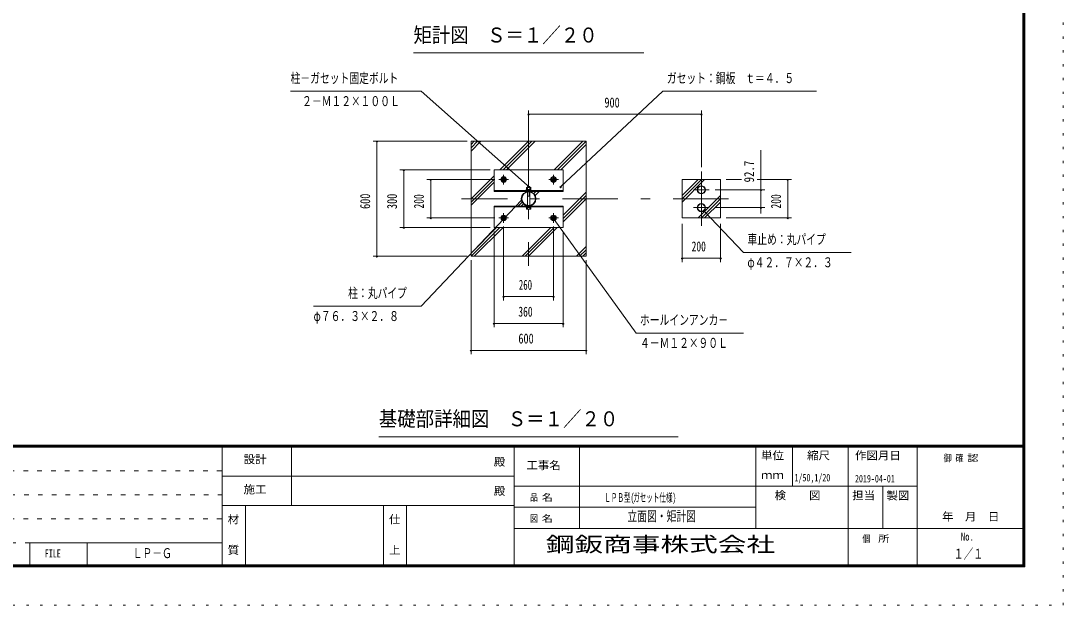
# Model space of a CAD drawing. Units: millimetres, scale not verified, with parts at other scales. Extents: x -25778 to 25782, y -10500 to 10500.
# Drawn here: x 12208 to 25782, y -10500 to -2887 of the extents above; entities that cross this region are included whole.
import ezdxf
from ezdxf.enums import TextEntityAlignment as Align

# ---------------------------------------------------------------- set-up
doc = ezdxf.new("R2010")
doc.units = ezdxf.units.MM
doc.header["$LTSCALE"] = 60
for name, pattern in [('USER1', [3, 1, -2]), ('USER3', [24, 12, -5, 2, -5]), ('USER4', [3, 0.5, -2.5])]:
    doc.linetypes.add(name, pattern=pattern)
doc.layers.add('0-1_0-F', color=7, linetype='Continuous')
for name, color, linetype, lineweight in [('0-6_2-0BOLD', 7, 'Continuous', 18), ('0-8_2-2CENTER', 3, 'USER3', 18), ('0-9_2-4THIN', 4, 'Continuous', 18), ('0-A_2-5DIM', 3, 'Continuous', 18), ('0-B_2-6HATCH', 2, 'Continuous', 18), ('0-C_F-F', 5, 'Continuous', 18), ('0-D_F-E_J_ADD', 5, 'USER4', 18)]:
    doc.layers.add(name, color=color, linetype=linetype, lineweight=lineweight)
doc.styles.add('ＭＳ ゴシック', font='')
doc.styles.get('ＭＳ ゴシック').set_extended_font_data('MS Gothic')

msp = doc.modelspace()

# ---------------------------------------------------------------- linework, layer by layer
at = {"layer": '0-6_2-0BOLD'}
for p, q in [((18370.2, -5098.44), (19270.2, -5098.44)), ((18788.95, -5090.44), (18788.95, -5098.44)), ((18789.7, -5082.94), (18789.7, -5090.44)), ((18805.2, -5057.94), (18805.2, -5049.69)), ((18805.2, -5292.16), (18805.2, -5117.97)), ((18805.76, -5082.94), (18805.76, -5060.47)), ((18812.7, -5090.44), (18820.2, -5082.94)), ((18827.7, -5082.94), (18820.2, -5090.44)), ((18834.63, -5082.94), (18834.63, -5060.47)), ((18835.2, -5057.94), (18835.2, -5049.69)), ((18835.2, -5117.97), (18835.2, -5292.16)), ((18835.2, -5169.7), (18805.2, -5169.7)), ((19270.2, -5311.69), (18370.2, -5311.69)), ((18788.95, -5319.69), (18788.95, -5311.69)), ((18791.33, -5337.17), (18791.33, -5319.69)), ((18805.76, -5337.17), (18805.76, -5319.69)), ((18834.63, -5319.69), (18834.63, -5337.17))]:
    msp.add_line(p, q, dxfattribs=at)
for points in [[(18070.2, -4455.07), (19570.2, -4455.07), (19570.2, -5955.07), (18070.2, -5955.07)], [(18370.2, -4829.69), (19270.2, -4829.69), (19270.2, -5109.69), (18370.2, -5109.69)], [(18470.2, -4940.63), (18470.2, -4969.5), (18495.2, -4983.94), (18520.2, -4969.5), (18520.2, -4940.63), (18495.2, -4926.2)], [(19120.2, -4969.5), (19120.2, -4940.63), (19145.2, -4926.2), (19170.2, -4940.63), (19170.2, -4969.5), (19145.2, -4983.94)], [(20820.19, -5455.07), (20820.19, -4955.07), (21320.19, -4955.07), (21320.19, -5455.07)], [(18835.19, -5049.69), (18830.2, -5044.69), (18810.2, -5044.69), (18805.2, -5049.69)], [(19270.2, -5300.44), (19270.2, -5580.44), (18370.2, -5580.44), (18370.2, -5300.44)], [(18470.2, -5440.63), (18470.2, -5469.5), (18495.2, -5483.94), (18520.2, -5469.5), (18520.2, -5440.63), (18495.2, -5426.2)], [(19120.2, -5440.63), (19120.2, -5469.5), (19145.2, -5483.94), (19170.2, -5469.5), (19170.2, -5440.63), (19145.2, -5426.2)]]:
    msp.add_lwpolyline(points, close=True, dxfattribs=at)
for points in [[(18788.95, -5090.44), (18851.45, -5090.44), (18851.45, -5098.44)], [(18850.7, -5090.44), (18850.7, -5082.94), (18789.7, -5082.94)], [(18844.7, -5057.94), (18795.7, -5057.94), (18791.33, -5060.47), (18791.33, -5082.94)], [(18844.7, -5057.94), (18849.07, -5060.47), (18849.07, -5082.94)], [(18788.95, -5319.69), (18851.45, -5319.69), (18851.45, -5311.69)], [(18849.07, -5319.69), (18849.07, -5337.17), (18844.7, -5339.69), (18795.7, -5339.69), (18791.33, -5337.17)]]:
    msp.add_lwpolyline(points, dxfattribs=at)
for centre, radius in [((18495.2, -4955.07), 36.25), ((18495.2, -4955.07), 24.5), ((18495.2, -4955.07), 11), ((19145.2, -4955.07), 36.25), ((19145.2, -4955.07), 24.5), ((19145.2, -4955.07), 11), ((18820.2, -5205.07), 95.38), ((18820.2, -5205.07), 88.38), ((21070.19, -5089.19), 53.38), ((21070.19, -5089.19), 47.62), ((21070.19, -5320.94), 53.38), ((21070.19, -5320.94), 47.62), ((18495.2, -5455.07), 36.25), ((19145.2, -5455.07), 36.25), ((18495.2, -5455.07), 24.5), ((18495.2, -5455.07), 11), ((19145.2, -5455.07), 24.5), ((19145.2, -5455.07), 11)]:
    msp.add_circle(centre, radius, dxfattribs=at)
for centre, radius, start, end in [((18798.55, -5069.52), 11.58, 51.45377, 90), ((18820.2, -5100.49), 42.55, 70.16867, 109.82912), ((18841.85, -5069.53), 11.59, 90, 128.53143), ((18798.55, -5328.11), 11.58, 270, 308.54623), ((18820.2, -5297.14), 42.55, 250.17088, 289.83133), ((18841.85, -5328.11), 11.59, 231.46857, 270)]:
    msp.add_arc(centre, radius, start, end, dxfattribs=at)
at = {"layer": '0-8_2-2CENTER'}
for p, q in [((18820.2, -4330.07), (18820.2, -6080.07)), ((21070.19, -4851.52), (21070.19, -5558.62)), ((18432.7, -4955.07), (18557.7, -4955.07)), ((18495.2, -4892.57), (18495.2, -5017.57)), ((19082.7, -4955.07), (19207.7, -4955.07)), ((19145.2, -5017.57), (19145.2, -4892.57)), ((21173.57, -5089.19), (20966.82, -5089.19)), ((21423.75, -5205.07), (17945.2, -5205.07)), ((18495.2, -5517.57), (18495.2, -5392.57)), ((19145.2, -5392.57), (19145.2, -5517.57)), ((20966.82, -5320.94), (21173.57, -5320.94)), ((18432.7, -5455.07), (18557.7, -5455.07)), ((19207.7, -5455.07), (19082.7, -5455.07))]:
    msp.add_line(p, q, dxfattribs=at)
at = {"layer": '0-9_2-4THIN'}
for p, q in [((18809.2, -5045.69), (18809.2, -5057.94)), ((18831.2, -5057.94), (18831.2, -5045.69))]:
    msp.add_line(p, q, dxfattribs=at)
for points in [[(18805.2, -5176.62), (18809.2, -5169.7), (18809.2, -5117.38)], [(18831.2, -5117.38), (18831.2, -5169.7), (18835.2, -5176.62)]]:
    msp.add_lwpolyline(points, dxfattribs=at)
for centre in [(18495.2, -4955.07), (19145.2, -4955.07), (18495.2, -5455.07), (19145.2, -5455.07)]:
    msp.add_circle(centre, 15, dxfattribs=at)
at = {"layer": '0-A_2-5DIM'}
for p, q in [((17320.2, -3305.07), (20320.2, -3305.07)), ((18820.2, -4055.07), (18820.2, -4455.07)), ((21070.19, -4055.07), (21070.19, -4795.31)), ((18830.2, -4105.07), (18810.2, -4105.07)), ((21070.19, -4105.07), (18820.2, -4105.07)), ((21080.19, -4105.07), (21060.19, -4105.07)), ((16795.2, -4455.07), (18020.2, -4455.07)), ((16855.2, -4455.07), (16835.2, -4455.07)), ((16845.2, -5955.07), (16845.2, -4455.07)), ((21845.19, -5397.28), (21845.19, -4574.19)), ((18320.2, -4830.07), (17145.2, -4830.07)), ((17205.2, -4830.07), (17185.2, -4830.07)), ((17195.2, -4830.07), (17195.2, -5580.07)), ((17495.2, -4955.07), (18382.7, -4955.07)), ((17555.2, -4955.07), (17535.2, -4955.07)), ((17545.2, -5455.07), (17545.2, -4955.07)), ((21592.3, -4955.07), (21395.19, -4955.07)), ((22245.19, -4955.07), (21795.19, -4955.07)), ((22205.19, -4955.07), (22185.19, -4955.07)), ((22195.19, -5455.07), (22195.19, -4955.07)), ((18852.12, -5064.6), (18832.12, -5064.6)), ((19247.84, -5051.23), (19227.84, -5051.23)), ((21895.19, -5089.19), (21248.57, -5089.19)), ((21855.19, -5089.19), (21835.19, -5089.19)), ((18738.86, -5222.74), (18718.86, -5222.74)), ((21112.77, -5360.51), (21092.77, -5360.51)), ((21102.77, -5360.51), (21620.2, -5905.07)), ((21248.57, -5320.94), (21895.19, -5320.94)), ((21855.19, -5320.94), (21835.19, -5320.94)), ((18382.7, -5455.07), (17495.2, -5455.07)), ((17555.2, -5455.07), (17535.2, -5455.07)), ((19161.82, -5474.8), (19141.82, -5474.8)), ((20820.19, -6030.07), (20820.19, -5530.07)), ((21320.19, -5530.07), (21320.19, -6030.07)), ((22245.19, -5455.07), (21395.19, -5455.07)), ((22205.19, -5455.07), (22185.19, -5455.07)), ((17145.2, -5580.07), (18320.2, -5580.07)), ((17205.2, -5580.07), (17185.2, -5580.07)), ((18370.2, -5630.44), (18370.2, -6880.07)), ((18495.2, -6530.07), (18495.2, -5567.57)), ((19145.2, -5567.57), (19145.2, -6530.07)), ((19270.2, -6880.07), (19270.2, -5630.44)), ((18020.2, -5955.07), (16795.2, -5955.07)), ((16855.2, -5955.07), (16835.2, -5955.07)), ((21620.2, -5905.07), (23020.2, -5905.07)), ((18070.2, -6005.07), (18070.2, -7230.07)), ((19570.2, -7230.07), (19570.2, -6005.07)), ((20830.19, -5980.07), (20810.19, -5980.07)), ((21320.19, -5980.07), (20820.19, -5980.07)), ((21330.19, -5980.07), (21310.19, -5980.07)), ((18505.2, -6480.07), (18485.2, -6480.07)), ((19145.2, -6480.07), (18495.2, -6480.07)), ((19155.2, -6480.07), (19135.2, -6480.07)), ((18380.2, -6830.07), (18360.2, -6830.07)), ((18370.2, -6830.07), (19270.2, -6830.07)), ((19280.2, -6830.07), (19260.2, -6830.07)), ((18080.2, -7180.07), (18060.2, -7180.07)), ((18070.2, -7180.07), (19570.2, -7180.07)), ((19580.2, -7180.07), (19560.2, -7180.07)), ((20770.2, -8305.07), (16870.2, -8305.07))]:
    msp.add_line(p, q, dxfattribs=at)
for points in [[(18842.12, -5064.6), (17420.2, -3805.07), (15720.2, -3805.07)], [(19237.84, -5051.23), (20570.2, -3805.07), (22570.2, -3805.07)], [(16020.2, -6605.07), (17420.19, -6605.07), (18728.86, -5222.74)], [(19151.82, -5474.8), (20220.2, -6955.07), (21620.2, -6955.07)]]:
    msp.add_lwpolyline(points, dxfattribs=at)
for centre in [(18820.2, -4105.07), (21070.19, -4105.07), (16845.2, -4455.07), (17195.2, -4830.07), (17545.2, -4955.07), (22195.19, -4955.07), (18842.12, -5064.6), (19237.84, -5051.23), (21845.19, -5089.19), (18728.86, -5222.74), (21102.77, -5360.51), (21845.19, -5320.94), (17545.2, -5455.07), (19151.82, -5474.8), (22195.19, -5455.07), (17195.2, -5580.07), (16845.2, -5955.07), (20820.19, -5980.07), (21320.19, -5980.07), (18495.2, -6480.07), (19145.2, -6480.07), (18370.2, -6830.07), (19270.2, -6830.07), (18070.2, -7180.07), (19570.2, -7180.07)]:
    msp.add_arc(centre, 10, 180, 0, dxfattribs=at)
at = {"layer": '0-B_2-6HATCH'}
for p, q in [((18070.2, -4583.28), (18198.41, -4455.07)), ((18155.98, -4455.07), (18070.2, -4540.86)), ((18070.2, -4498.43), (18113.56, -4455.07)), ((18820.67, -4455.07), (18446.04, -4829.69)), ((18488.47, -4829.69), (18863.09, -4455.07)), ((18905.52, -4455.07), (18530.89, -4829.69)), ((19153.15, -4829.69), (19527.77, -4455.07)), ((19570.2, -4455.07), (19195.57, -4829.69)), ((19238, -4829.69), (19570.2, -4497.49)), ((18370.2, -4905.54), (18070.2, -5205.53)), ((18070.2, -5247.96), (18370.2, -4947.96)), ((18370.2, -4990.39), (18070.2, -5290.39)), ((20820.19, -5247.5), (21112.62, -4955.07)), ((21070.19, -4955.07), (20820.19, -5205.07)), ((20820.19, -5162.64), (21027.77, -4955.07)), ((18863, -5119.84), (18873.15, -5109.69)), ((18915.57, -5109.69), (18887.64, -5137.63)), ((18905.43, -5162.27), (18958, -5109.69)), ((19570.2, -5119.75), (19270.2, -5419.75)), ((18682.4, -5300.44), (18734.97, -5247.87)), ((18752.76, -5272.51), (18724.82, -5300.44)), ((18767.25, -5300.44), (18777.39, -5290.3)), ((19270.2, -5462.17), (19570.2, -5162.18)), ((19570.2, -5204.6), (19270.2, -5504.6)), ((21320.19, -5162.64), (21027.77, -5455.07)), ((21070.19, -5455.07), (21320.19, -5205.07)), ((21320.19, -5247.5), (21112.62, -5455.07)), ((18070.2, -5955.07), (18444.82, -5580.44)), ((18402.4, -5580.44), (18070.2, -5912.64)), ((18112.63, -5955.07), (18487.25, -5580.44)), ((19109.5, -5580.44), (18734.88, -5955.07)), ((18777.31, -5955.07), (19151.93, -5580.44)), ((19194.36, -5580.44), (18819.73, -5955.07)), ((19441.99, -5955.07), (19570.2, -5826.85)), ((19570.2, -5869.28), (19484.41, -5955.07)), ((19526.84, -5955.07), (19570.2, -5911.71))]:
    msp.add_line(p, q, dxfattribs=at)
at = {"layer": '0-C_F-F'}
for p, q in [((-3393.39, -8415), (25256.61, -8415)), ((25256.61, -8417.5), (-3393.39, -8417.5)), ((-3393.39, -8420), (25256.61, -8420)), ((25256.61, -8422.5), (-3393.39, -8422.5)), ((-3393.39, -8425), (25256.61, -8425)), ((25256.61, -8427.5), (-3393.39, -8427.5)), ((-3393.39, -8430), (25256.61, -8430)), ((25256.61, -8432.5), (-3393.39, -8432.5)), ((-3393.39, -8435), (25256.61, -8435)), ((25256.61, -8437.5), (-3393.39, -8437.5)), ((-3393.39, -8440), (25256.61, -8440)), ((14831.61, -8440), (14831.61, -10000)), ((15731.61, -9200), (15731.61, -8440)), ((18631.61, -8440), (18631.61, -10000)), ((19481.61, -9500), (19481.61, -8440)), ((21781.61, -9500), (21781.61, -8440)), ((22256.61, -8440), (22256.61, -8950)), ((22981.61, -10000), (22981.61, -8440)), ((23881.61, -8440), (23881.61, -10000)), ((18631.61, -8820), (14831.61, -8820)), ((23881.61, -8950), (18631.61, -8950)), ((23431.61, -8950), (23431.61, -9500)), ((14831.61, -9200), (18631.61, -9200)), ((15131.61, -10000), (15131.61, -9200)), ((16931.61, -10000), (16931.61, -9200)), ((17231.61, -9200), (17231.61, -10000)), ((18631.61, -9225), (21781.61, -9225)), ((25281.61, -9500), (18631.61, -9500)), ((13073.61, -10000), (13073.61, -9688))]:
    msp.add_line(p, q, dxfattribs=at)
at = {"layer": '0-C_F-F', "color": 6, "linetype": 'USER1'}
for p, q in [((-3418.39, -8752), (14831.61, -8752)), ((14831.61, -9064), (-3418.39, -9064)), ((-3418.39, -9376), (14831.61, -9376)), ((12323.61, -9688), (-3418.39, -9688))]:
    msp.add_line(p, q, dxfattribs=at)
at = {"layer": '0-C_F-F'}
for points in [[(-3418.39, 10100), (-3418.39, -10000), (25281.61, -10000), (25281.61, 10100)], [(-3415.89, 10097.5), (25279.11, 10097.5), (25279.11, -9997.5), (-3415.89, -9997.5)], [(-3413.39, 10095), (-3413.39, -9995), (25276.61, -9995), (25276.61, 10095)], [(-3410.89, 10092.5), (25274.11, 10092.5), (25274.11, -9992.5), (-3410.89, -9992.5)], [(-3408.39, 10090), (25271.61, 10090), (25271.61, -9990), (-3408.39, -9990)], [(-3405.89, 10087.5), (25269.11, 10087.5), (25269.11, -9987.5), (-3405.89, -9987.5)], [(-3403.39, 10085), (25266.61, 10085), (25266.61, -9985), (-3403.39, -9985)], [(-3400.89, 10082.5), (-3400.89, -9982.5), (25264.11, -9982.5), (25264.11, 10082.5)], [(-3398.39, 10080), (-3398.39, -9980), (25261.61, -9980), (25261.61, 10080)], [(-3395.89, 10077.5), (-3395.89, -9977.5), (25259.11, -9977.5), (25259.11, 10077.5)], [(-3393.39, 10075), (25256.61, 10075), (25256.61, -9975), (-3393.39, -9975)]]:
    msp.add_lwpolyline(points, close=True, dxfattribs=at)
msp.add_lwpolyline([(14831.61, -9688), (12323.61, -9688), (12323.61, -10000)], dxfattribs=at)
at = {"layer": '0-D_F-E_J_ADD'}
msp.add_lwpolyline([(-3918.39, 10500), (-3918.39, -10500), (25781.61, -10500), (25781.61, 10500)], close=True, dxfattribs=at)

# ---------------------------------------------------------------- texts
at = {"layer": '0-1_0-F', "style": 'ＭＳ ゴシック'}
for s, height, width, p in [('1/50,1/20', 97.68, 0.65, (22282.79, -8916.7)), ('2019-04-01', 97.68, 0.65, (23070.9, -8930.02)), ('ＬＰＢ型(', 110.7, 0.55, (19806.61, -9187.5)), ('ガセット仕様)', 110.7, 0.55, (20182.38, -9187.5)), ('立面図・矩計図', 130.2, 0.7, (20106.61, -9444.74)), ('ＬＰ－Ｇ', 130.2, 0.7, (13663.2, -9926.24)), ('１／１', 130.2, 0.7, (24356.61, -9934.49))]:
    msp.add_text(s, height=height, dxfattribs=dict(at, width=width)).set_placement(p, align=Align.BOTTOM_LEFT)
at = {"layer": '0-A_2-5DIM', "color": 7, "style": 'ＭＳ ゴシック'}
for s, height, width, p in [('矩計図\u3000Ｓ＝１／２０', 195.4, 0.9, (17320.2, -3228.42)), ('柱－ガセット固定ボルト', 130.2, 0.7, (15720.2, -3737.3)), ('ガセット：鋼板\u3000ｔ＝４．５', 130.2, 0.7, (20620.2, -3737.3)), ('２－Ｍ１２×１００Ｌ', 130.2, 0.7, (15870.2, -4037.3)), ('900', 130.2, 0.75, (19807.57, -4055.07)), ('車止め：丸パイプ', 130.2, 0.7, (21670.2, -5837.3)), ('200', 130.2, 0.7, (20942.93, -5930.07)), ('φ４２．７×２．３', 130.2, 0.7, (21670.2, -6137.3)), ('柱：丸パイプ', 130.2, 0.7, (16470.2, -6537.3)), ('260', 130.2, 0.65, (18692.92, -6430.07)), ('360', 130.2, 0.7, (18686.48, -6780.07)), ('φ７６．３×２．８', 130.2, 0.7, (16020.2, -6837.3)), ('ホールインアンカ－', 130.2, 0.7, (20270.2, -6887.3)), ('600', 130.2, 0.75, (18687.34, -7130.07)), ('４－Ｍ１２×９０Ｌ', 130.2, 0.7, (20270.2, -7187.3)), ('基礎部詳細図\u3000Ｓ＝１／２０', 195.4, 0.9, (16870.2, -8228.42)), ('鋼鈑商事株式会社', 195.4, 1.4, (19044.83, -9863.48))]:
    msp.add_text(s, height=height, dxfattribs=dict(at, width=width)).set_placement(p, align=Align.BOTTOM_LEFT)
for s, width, p in [('92.7', 0.8, (21795.19, -4992.35)), ('600', 0.75, (16795.2, -5337.93)), ('300', 0.75, (17145.2, -5339.17)), ('200', 0.7, (17495.2, -5332.33)), ('200', 0.7, (22145.19, -5332.33))]:
    msp.add_text(s, height=130.2, rotation=90, dxfattribs=dict(at, width=width)).set_placement(p, align=Align.BOTTOM_LEFT)
at = {"layer": '0-C_F-F', "color": 7, "style": 'ＭＳ ゴシック'}
for s, height, width, p in [('設計', 104.2, 1.05, (15109.11, -8683.83)), ('単位', 104.2, 1.05, (21846.61, -8633.29)), ('縮尺', 104.2, 1.05, (22446.61, -8633.29)), ('作図月日', 104.2, 1.05, (23070.51, -8634.31)), ('御 ', 88.56, 0.85, (24224.36, -8654.43)), ('確 ', 88.56, 0.85, (24378.75, -8654.43)), ('認', 88.56, 1.2, (24533.13, -8654.43)), ('殿', 104.2, 1.05, (18366.61, -8715.79)), ('工事名', 104.2, 1.05, (18791.61, -8760.79)), ('ｍｍ', 104.2, 1.05, (21846.61, -8888.29)), ('施工', 104.2, 1.05, (15109.11, -9075.79)), ('殿', 104.2, 1.05, (18366.61, -9095.79)), ('品 ', 88.56, 0.85, (18837.86, -9167.5)), ('名', 88.56, 1.2, (18992.25, -9167.5)), ('検\u3000\u3000図', 104.2, 1.05, (22024.11, -9153.29)), ('担当', 104.2, 1.05, (23034.11, -9153.29)), ('製図', 104.2, 1.05, (23480.09, -9155.74)), ('材', 104.2, 1.05, (14901.61, -9465.79)), ('仕', 104.2, 1.05, (17001.61, -9465.79)), ('図 ', 88.56, 0.85, (18837.86, -9442.5)), ('名', 88.56, 1.2, (18992.25, -9442.5)), ('\u3000年\u3000月\u3000日', 104.2, 1.05, (24055.35, -9430.22)), ('個  ', 88.56, 0.85, (23166.61, -9705)), ('所', 88.56, 1.2, (23372.46, -9705)), ('No.', 104.2, 0.8, (24449.11, -9690.79)), ('質', 104.2, 1.05, (14901.61, -9865.79)), ('上', 104.2, 1.05, (17001.61, -9865.79)), ('FILE', 104.2, 0.7, (12519.86, -9909.79))]:
    msp.add_text(s, height=height, dxfattribs=dict(at, width=width)).set_placement(p, align=Align.BOTTOM_LEFT)

doc.saveas('drawing.dxf')
